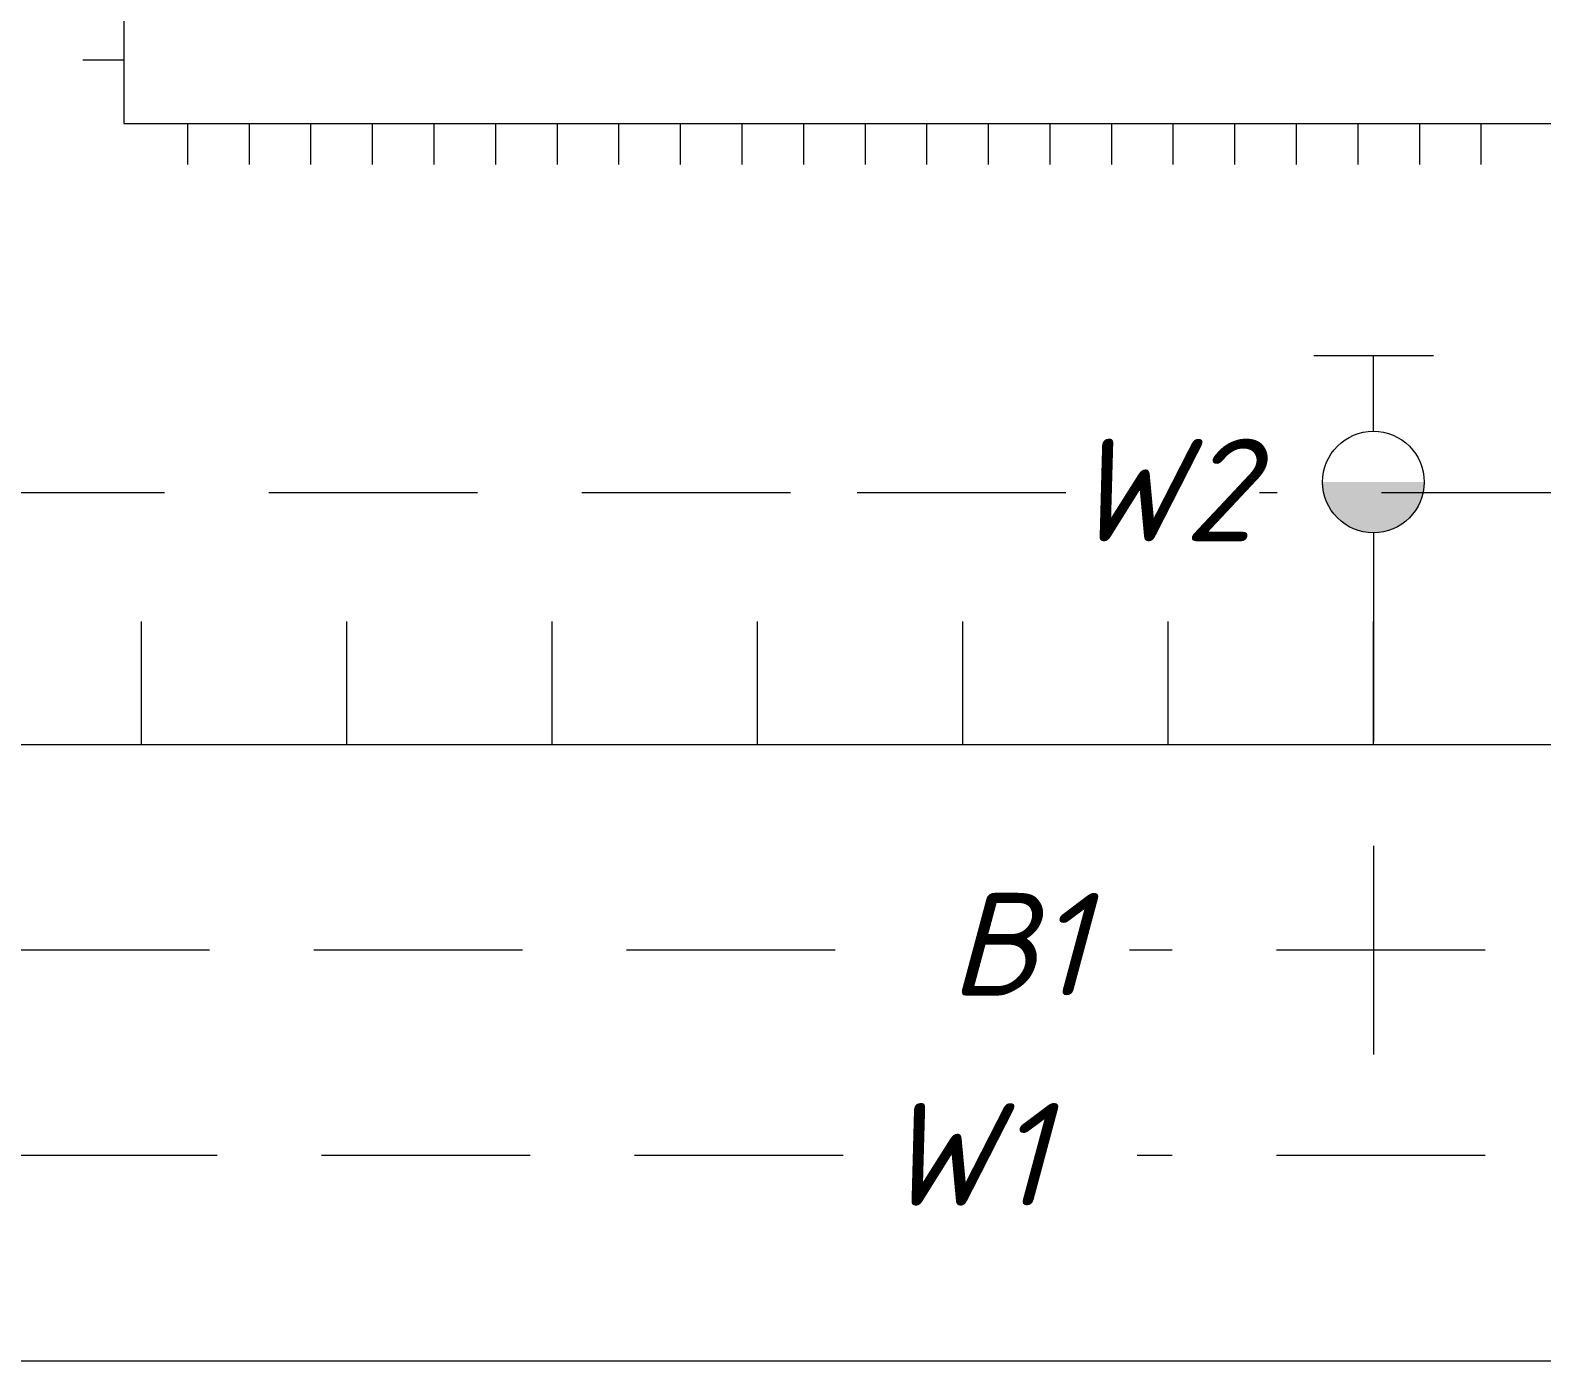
# Model space of a CAD drawing. Header units: millimetres. Extents: x 27137 to 30937, y -4667 to -569.
# Drawn here: x 29050.12 to 29086.93, y -4106.5 to -4074.1 of the extents above; entities that cross this region are included whole.
import ezdxf

# ---------------------------------------------------------------- set-up
doc = ezdxf.new("R2010")
doc.units = ezdxf.units.MM
doc.header["$LTSCALE"] = 0.4
doc.linetypes.add('штриховаяX2', pattern=[38.1, 25.4, -12.7])
doc.styles.add('Isocpeur', font='isocpeui.ttf', dxfattribs={"height": 2.5})

msp = doc.modelspace()

# ---------------------------------------------------------------- hatches: boundary and pattern name
at = {"linetype": 'штриховаяX2', "lineweight": 15, "ltscale": 0.5}
msp.add_hatch(color=256, dxfattribs=at).paths.add_polyline_path([(29081.5884, -4085.1013), (29082.8255, -4085.1013), (29084.0627, -4085.1013, -1)])

# ---------------------------------------------------------------- linework, layer by layer
at = {"lineweight": 15, "ltscale": 0.5}
msp.add_line((29052.3982, -4057.3161), (29052.3982, -4076.3693), dxfattribs=at)
at = {"lineweight": 15}
for p, q in [((29052.3982, -4074.8321), (29051.3982, -4074.8321)), ((29052.3982, -4074.8321), (29051.3982, -4074.8321)), ((29052.3982, -4074.8321), (29051.3982, -4074.8321)), ((29052.3982, -4076.3693), (29073.4524, -4076.3693)), ((29052.3982, -4076.3693), (29102.2809, -4076.3693)), ((29053.9524, -4077.3693), (29053.9524, -4076.3693)), ((29053.9524, -4077.3693), (29053.9524, -4076.3693)), ((29055.4524, -4077.3693), (29055.4524, -4076.3693)), ((29055.4524, -4077.3693), (29055.4524, -4076.3693)), ((29056.9524, -4077.3693), (29056.9524, -4076.3693)), ((29056.9524, -4077.3693), (29056.9524, -4076.3693)), ((29058.4524, -4077.3693), (29058.4524, -4076.3693)), ((29058.4524, -4077.3693), (29058.4524, -4076.3693)), ((29059.9524, -4077.3693), (29059.9524, -4076.3693)), ((29059.9524, -4077.3693), (29059.9524, -4076.3693)), ((29061.4524, -4077.3693), (29061.4524, -4076.3693)), ((29061.4524, -4077.3693), (29061.4524, -4076.3693)), ((29062.9524, -4077.3693), (29062.9524, -4076.3693)), ((29062.9524, -4077.3693), (29062.9524, -4076.3693)), ((29064.4524, -4077.3693), (29064.4524, -4076.3693)), ((29064.4524, -4077.3693), (29064.4524, -4076.3693)), ((29064.4524, -4077.3693), (29064.4524, -4076.3693)), ((29064.4524, -4077.3693), (29064.4524, -4076.3693)), ((29065.9524, -4077.3693), (29065.9524, -4076.3693)), ((29065.9524, -4077.3693), (29065.9524, -4076.3693)), ((29065.9524, -4077.3693), (29065.9524, -4076.3693)), ((29065.9524, -4077.3693), (29065.9524, -4076.3693)), ((29067.4524, -4077.3693), (29067.4524, -4076.3693)), ((29067.4524, -4077.3693), (29067.4524, -4076.3693)), ((29067.4524, -4077.3693), (29067.4524, -4076.3693)), ((29067.4524, -4077.3693), (29067.4524, -4076.3693)), ((29068.9524, -4077.3693), (29068.9524, -4076.3693)), ((29068.9524, -4077.3693), (29068.9524, -4076.3693)), ((29068.9524, -4077.3693), (29068.9524, -4076.3693)), ((29068.9524, -4077.3693), (29068.9524, -4076.3693)), ((29070.4524, -4077.3693), (29070.4524, -4076.3693)), ((29070.4524, -4077.3693), (29070.4524, -4076.3693)), ((29070.4524, -4077.3693), (29070.4524, -4076.3693)), ((29070.4524, -4077.3693), (29070.4524, -4076.3693)), ((29071.9524, -4077.3693), (29071.9524, -4076.3693)), ((29071.9524, -4077.3693), (29071.9524, -4076.3693)), ((29071.9524, -4077.3693), (29071.9524, -4076.3693)), ((29071.9524, -4077.3693), (29071.9524, -4076.3693)), ((29073.4524, -4077.3693), (29073.4524, -4076.3693)), ((29073.4524, -4077.3693), (29073.4524, -4076.3693)), ((29073.4524, -4077.3693), (29073.4524, -4076.3693)), ((29073.4524, -4077.3693), (29073.4524, -4076.3693)), ((29074.9524, -4077.3693), (29074.9524, -4076.3693)), ((29074.9524, -4077.3693), (29074.9524, -4076.3693)), ((29076.4524, -4077.3693), (29076.4524, -4076.3693)), ((29076.4524, -4077.3693), (29076.4524, -4076.3693)), ((29076.4524, -4077.3693), (29076.4524, -4076.3693)), ((29076.4524, -4077.3693), (29076.4524, -4076.3693)), ((29077.9524, -4077.3693), (29077.9524, -4076.3693)), ((29077.9524, -4077.3693), (29077.9524, -4076.3693)), ((29079.4524, -4077.3693), (29079.4524, -4076.3693)), ((29079.4524, -4077.3693), (29079.4524, -4076.3693)), ((29080.9524, -4077.3693), (29080.9524, -4076.3693)), ((29080.9524, -4077.3693), (29080.9524, -4076.3693)), ((29082.4524, -4077.3693), (29082.4524, -4076.3693)), ((29082.4524, -4077.3693), (29082.4524, -4076.3693)), ((29083.9524, -4077.3693), (29083.9524, -4076.3693)), ((29083.9524, -4077.3693), (29083.9524, -4076.3693)), ((29085.4524, -4077.3693), (29085.4524, -4076.3693)), ((29085.4524, -4077.3693), (29085.4524, -4076.3693)), ((29052.8255, -4091.4985), (29052.8255, -4088.4985)), ((29057.8255, -4091.4985), (29057.8255, -4088.4985)), ((29062.8255, -4091.4985), (29062.8255, -4088.4985)), ((29067.8255, -4091.4985), (29067.8255, -4088.4985)), ((29072.8255, -4091.4985), (29072.8255, -4088.4985)), ((29072.8255, -4091.4985), (29072.8255, -4088.4985)), ((29077.8255, -4091.4985), (29077.8255, -4088.4985)), ((29077.8255, -4091.4985), (29077.8255, -4088.4985)), ((29082.8255, -4091.4985), (29082.8255, -4088.4985)), ((29123.6432, -4091.4985), (29000.5349, -4091.4985)), ((28945.0779, -4106.4985), (29123.6429, -4106.4985))]:
    msp.add_line(p, q, dxfattribs=at)
at = {"linetype": 'штриховаяX2', "lineweight": 15, "ltscale": 0.5}
for p, q in [((29082.8311, -4082.0324), (29081.3734, -4082.0324)), ((29082.8311, -4083.8635), (29082.8311, -4082.0324)), ((29084.2889, -4082.0324), (29082.8311, -4082.0324)), ((29068.6293, -4085.3647), (29045.31, -4085.3647)), ((29075.3357, -4085.3647), (29069.7964, -4085.3647)), ((29110.9598, -4085.3647), (29080.055, -4085.3647)), ((29082.8255, -4086.3385), (29082.8255, -4101.4985)), ((29069.72, -4096.4985), (29035.9773, -4096.4985)), ((29123.6431, -4096.4985), (29076.8852, -4096.4985)), ((29069.9098, -4101.4985), (29037.045, -4101.4985)), ((29123.643, -4101.4985), (29077.075, -4101.4985))]:
    msp.add_line(p, q, dxfattribs=at)
at = {"lineweight": 15, "ltscale": 0.5}
msp.add_circle((29082.8255, -4085.1013), 1.2372, dxfattribs=at)

# ---------------------------------------------------------------- texts
at = {"linetype": 'штриховаяX2', "lineweight": 15, "char_height": 2.5, "attachment_point": 3, "style": 'Isocpeur'}
for s, width, insert in [('W2', 3.719358, (29079.9059, -4084.0455)), ('В1', 5.498522, (29075.8421, -4095.106)), ('W1', 5.498522, (29074.8693, -4100.2213))]:
    msp.add_mtext_dynamic_manual_height_columns(s, width=width, gutter_width=12.5, heights=[0], dxfattribs=dict(at, insert=insert))

doc.saveas('drawing.dxf')
